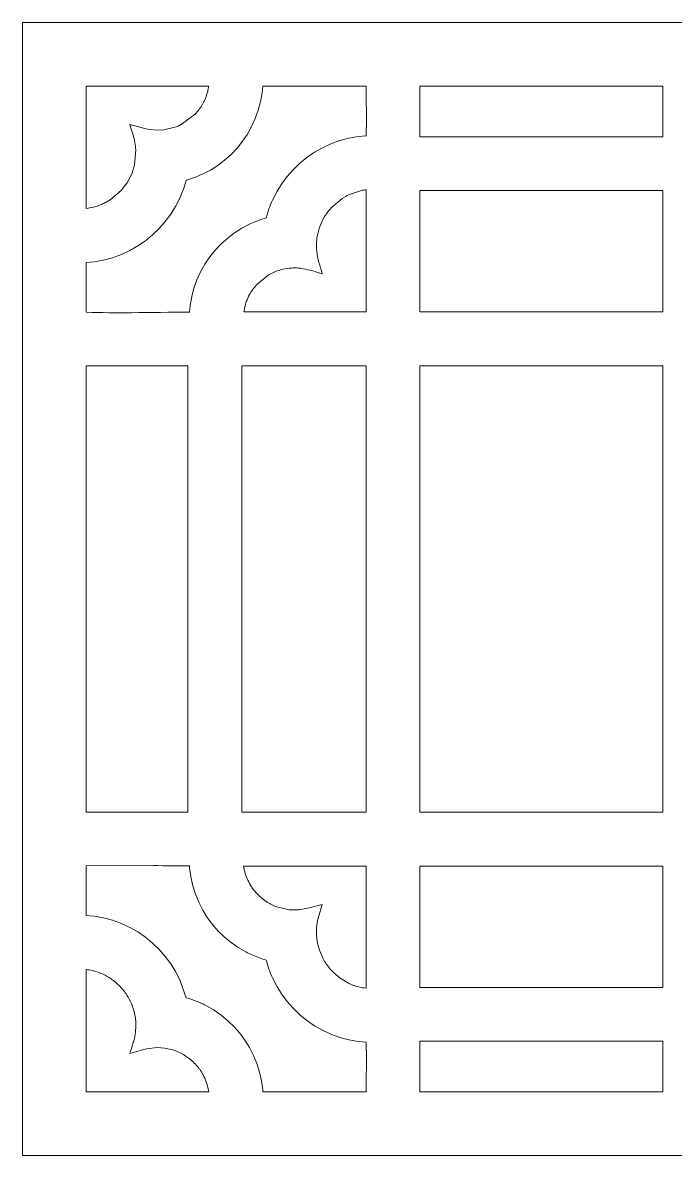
# Model space of a CAD drawing. Header units: centimetres. Extents: x 1.9 to 27.5, y 3.5 to 9.5.
# Drawn here: x 15.52 to 18.97, y 3.51 to 9.5 of the extents above; entities that cross this region are included whole.
import ezdxf

# ---------------------------------------------------------------- set-up
doc = ezdxf.new("R2010")
doc.units = ezdxf.units.CM
doc.header["$MEASUREMENT"] = 0
doc.layers.add('layer 1', color=7, linetype='Continuous')

msp = doc.modelspace()

# ---------------------------------------------------------------- linework, layer by layer
at = {"layer": 'layer 1', "color": 250, "lineweight": 9}
for points, knots in [([(27.5, 9.5), (27.5, 9.5), (27.5, 3.5124), (27.5, 3.5124), (27.5, 3.5124), (27.5, 3.5124), (15.51855, 3.5124), (15.51855, 3.5124), (15.51855, 3.5124), (15.51855, 3.5124), (15.51855, 9.5), (15.51855, 9.5), (15.51855, 9.5), (15.51855, 9.5), (27.5, 9.5), (27.5, 9.5)], [0, 0, 0, 0, 0.2, 0.2, 0.2, 0.2, 0.4, 0.4, 0.4, 0.4, 0.6, 0.6, 0.6, 0.6, 1, 1, 1, 1]), ([(16.5018, 9.16376), (16.5018, 9.16376), (15.85473, 9.16376), (15.85473, 9.16376), (15.85473, 9.16376), (15.85473, 9.16376), (15.85473, 8.51764), (15.85473, 8.51764)], [0, 0, 0, 0, 0.3333333, 0.3333333, 0.3333333, 0.3333333, 1, 1, 1, 1]), ([(16.45113, 9.04133), (16.45395, 9.04528), (16.45675, 9.04927), (16.45946, 9.05338), (16.45946, 9.05338), (16.46911, 9.06839), (16.47744, 9.08426), (16.48439, 9.10069), (16.48439, 9.10069), (16.48928, 9.11249), (16.49333, 9.12445), (16.49639, 9.13684), (16.49639, 9.13684), (16.49853, 9.14575), (16.50041, 9.15467), (16.5018, 9.16376)], [0, 0, 0, 0, 0.2, 0.2, 0.2, 0.2, 0.4, 0.4, 0.4, 0.4, 0.6, 0.6, 0.6, 0.6, 1, 1, 1, 1]), ([(16.83885, 8.56189), (16.83885, 8.56189), (16.86108, 8.60557), (16.86108, 8.60557), (16.86108, 8.60557), (16.86108, 8.60557), (16.88674, 8.64708), (16.88674, 8.64708), (16.88674, 8.64708), (16.88674, 8.64708), (16.91573, 8.6862), (16.91573, 8.6862), (16.91573, 8.6862), (16.91573, 8.6862), (16.94781, 8.72272), (16.94781, 8.72272), (16.94781, 8.72272), (16.94781, 8.72272), (16.98277, 8.75649), (16.98277, 8.75649), (16.98277, 8.75649), (16.98277, 8.75649), (17.02041, 8.78727), (17.02041, 8.78727), (17.02041, 8.78727), (17.02041, 8.78727), (17.06057, 8.81488), (17.06057, 8.81488), (17.06057, 8.81488), (17.06057, 8.81488), (17.10305, 8.83915), (17.10305, 8.83915), (17.10305, 8.83915), (17.10305, 8.83915), (17.14765, 8.85984), (17.14765, 8.85984), (17.14765, 8.85984), (17.14765, 8.85984), (17.19428, 8.87679), (17.19428, 8.87679), (17.19428, 8.87679), (17.19428, 8.87679), (17.24252, 8.88981), (17.24252, 8.88981), (17.24252, 8.88981), (17.24252, 8.88981), (17.29228, 8.89869), (17.29228, 8.89869), (17.29228, 8.89869), (17.29228, 8.89869), (17.33323, 8.90234), (17.33323, 8.90234), (17.33323, 8.90234), (17.33323, 8.90234), (17.33323, 8.94433), (17.33323, 8.94433), (17.33323, 8.94433), (17.33323, 8.94433), (17.33515, 8.94496), (17.33515, 8.94496), (17.33515, 8.94496), (17.33515, 8.94496), (17.33349, 9.16376), (17.33349, 9.16376), (17.33349, 9.16376), (17.33349, 9.16376), (16.78756, 9.16376), (16.78756, 9.16376), (16.78756, 9.16376), (16.78756, 9.16376), (16.78446, 9.12953), (16.78446, 9.12953), (16.78446, 9.12953), (16.78446, 9.12953), (16.77612, 9.08259), (16.77612, 9.08259), (16.77612, 9.08259), (16.77612, 9.08259), (16.76403, 9.03704), (16.76403, 9.03704), (16.76403, 9.03704), (16.76403, 9.03704), (16.74809, 8.99311), (16.74809, 8.99311), (16.74809, 8.99311), (16.74809, 8.99311), (16.72875, 8.95097), (16.72875, 8.95097), (16.72875, 8.95097), (16.72875, 8.95097), (16.7061, 8.91079), (16.7061, 8.91079), (16.7061, 8.91079), (16.7061, 8.91079), (16.68035, 8.87276), (16.68035, 8.87276), (16.68035, 8.87276), (16.68035, 8.87276), (16.65157, 8.83708), (16.65157, 8.83708), (16.65157, 8.83708), (16.65157, 8.83708), (16.62006, 8.80386), (16.62006, 8.80386), (16.62006, 8.80386), (16.62006, 8.80386), (16.58592, 8.77329), (16.58592, 8.77329), (16.58592, 8.77329), (16.58592, 8.77329), (16.54938, 8.74559), (16.54938, 8.74559), (16.54938, 8.74559), (16.54938, 8.74559), (16.51053, 8.72091), (16.51053, 8.72091), (16.51053, 8.72091), (16.51053, 8.72091), (16.46977, 8.69946), (16.46977, 8.69946)], [0, 0, 0, 0, 0.0322581, 0.0322581, 0.0322581, 0.0322581, 0.0645161, 0.0645161, 0.0645161, 0.0645161, 0.0967742, 0.0967742, 0.0967742, 0.0967742, 0.1290323, 0.1290323, 0.1290323, 0.1290323, 0.1612903, 0.1612903, 0.1612903, 0.1612903, 0.1935484, 0.1935484, 0.1935484, 0.1935484, 0.2258065, 0.2258065, 0.2258065, 0.2258065, 0.2580645, 0.2580645, 0.2580645, 0.2580645, 0.2903226, 0.2903226, 0.2903226, 0.2903226, 0.3225806, 0.3225806, 0.3225806, 0.3225806, 0.3548387, 0.3548387, 0.3548387, 0.3548387, 0.3870968, 0.3870968, 0.3870968, 0.3870968, 0.4193548, 0.4193548, 0.4193548, 0.4193548, 0.4516129, 0.4516129, 0.4516129, 0.4516129, 0.483871, 0.483871, 0.483871, 0.483871, 0.516129, 0.516129, 0.516129, 0.516129, 0.5483871, 0.5483871, 0.5483871, 0.5483871, 0.5806452, 0.5806452, 0.5806452, 0.5806452, 0.6129032, 0.6129032, 0.6129032, 0.6129032, 0.6451613, 0.6451613, 0.6451613, 0.6451613, 0.6774194, 0.6774194, 0.6774194, 0.6774194, 0.7096774, 0.7096774, 0.7096774, 0.7096774, 0.7419355, 0.7419355, 0.7419355, 0.7419355, 0.7741935, 0.7741935, 0.7741935, 0.7741935, 0.8064516, 0.8064516, 0.8064516, 0.8064516, 0.8387097, 0.8387097, 0.8387097, 0.8387097, 0.8709677, 0.8709677, 0.8709677, 0.8709677, 0.9032258, 0.9032258, 0.9032258, 0.9032258, 0.9354839, 0.9354839, 0.9354839, 0.9354839, 1, 1, 1, 1]), ([(18.90143, 8.89681), (18.90143, 8.89681), (18.90143, 9.16376), (18.90143, 9.16376), (18.90143, 9.16376), (18.90143, 9.16376), (17.61759, 9.16376), (17.61759, 9.16376), (17.61759, 9.16376), (17.61759, 9.16376), (17.61759, 8.89681), (17.61759, 8.89681), (17.61759, 8.89681), (17.61759, 8.89681), (18.90143, 8.89681), (18.90143, 8.89681)], [0, 0, 0, 0, 0.2, 0.2, 0.2, 0.2, 0.4, 0.4, 0.4, 0.4, 0.6, 0.6, 0.6, 0.6, 1, 1, 1, 1]), ([(16.35063, 8.95799), (16.35063, 8.95799), (16.42951, 9.01607), (16.42951, 9.01607), (16.42951, 9.01607), (16.42951, 9.01607), (16.45113, 9.04133), (16.45113, 9.04133)], [0, 0, 0, 0, 0.3333333, 0.3333333, 0.3333333, 0.3333333, 1, 1, 1, 1]), ([(16.11495, 8.84446), (16.11495, 8.84446), (16.10761, 8.88766), (16.10761, 8.88766), (16.10761, 8.88766), (16.10761, 8.88766), (16.08535, 8.96107), (16.08535, 8.96107), (16.08535, 8.96107), (16.08535, 8.96107), (16.15694, 8.9414), (16.15694, 8.9414), (16.15694, 8.9414), (16.15694, 8.9414), (16.18636, 8.93494), (16.18636, 8.93494), (16.18636, 8.93494), (16.18636, 8.93494), (16.23089, 8.93083), (16.23089, 8.93083), (16.23089, 8.93083), (16.23089, 8.93083), (16.26415, 8.93267), (16.26415, 8.93267), (16.26415, 8.93267), (16.26415, 8.93267), (16.32958, 8.94887), (16.32958, 8.94887)], [0, 0, 0, 0, 0.125, 0.125, 0.125, 0.125, 0.25, 0.25, 0.25, 0.25, 0.375, 0.375, 0.375, 0.375, 0.5, 0.5, 0.5, 0.5, 0.625, 0.625, 0.625, 0.625, 0.75, 0.75, 0.75, 0.75, 1, 1, 1, 1]), ([(15.96016, 8.55141), (15.96016, 8.55141), (15.98132, 8.56407), (15.98132, 8.56407), (15.98132, 8.56407), (15.98132, 8.56407), (16.03841, 8.6127), (16.03841, 8.6127), (16.03841, 8.6127), (16.03841, 8.6127), (16.07382, 8.65943), (16.07382, 8.65943), (16.07382, 8.65943), (16.07382, 8.65943), (16.09679, 8.70623), (16.09679, 8.70623), (16.09679, 8.70623), (16.09679, 8.70623), (16.10927, 8.74767), (16.10927, 8.74767), (16.10927, 8.74767), (16.10927, 8.74767), (16.11634, 8.82787), (16.11634, 8.82787)], [0, 0, 0, 0, 0.1428571, 0.1428571, 0.1428571, 0.1428571, 0.2857143, 0.2857143, 0.2857143, 0.2857143, 0.4285714, 0.4285714, 0.4285714, 0.4285714, 0.5714286, 0.5714286, 0.5714286, 0.5714286, 0.7142857, 0.7142857, 0.7142857, 0.7142857, 1, 1, 1, 1]), ([(16.46977, 8.69946), (16.44143, 8.6868), (16.41266, 8.67502), (16.38268, 8.66687), (16.38268, 8.66687), (16.3745, 8.63439), (16.36238, 8.60312), (16.34915, 8.57238)], [0, 0, 0, 0, 0.3333333, 0.3333333, 0.3333333, 0.3333333, 1, 1, 1, 1]), ([(16.34915, 8.57238), (16.34915, 8.57238), (16.32689, 8.52873), (16.32689, 8.52873), (16.32689, 8.52873), (16.32689, 8.52873), (16.30125, 8.48719), (16.30125, 8.48719), (16.30125, 8.48719), (16.30125, 8.48719), (16.27232, 8.44807), (16.27232, 8.44807), (16.27232, 8.44807), (16.27232, 8.44807), (16.24023, 8.41154), (16.24023, 8.41154), (16.24023, 8.41154), (16.24023, 8.41154), (16.20527, 8.37779), (16.20527, 8.37779), (16.20527, 8.37779), (16.20527, 8.37779), (16.1676, 8.34702), (16.1676, 8.34702), (16.1676, 8.34702), (16.1676, 8.34702), (16.12743, 8.31939), (16.12743, 8.31939), (16.12743, 8.31939), (16.12743, 8.31939), (16.08495, 8.29513), (16.08495, 8.29513), (16.08495, 8.29513), (16.08495, 8.29513), (16.04034, 8.27442), (16.04034, 8.27442), (16.04034, 8.27442), (16.04034, 8.27442), (15.99376, 8.25746), (15.99376, 8.25746), (15.99376, 8.25746), (15.99376, 8.25746), (15.94548, 8.24445), (15.94548, 8.24445), (15.94548, 8.24445), (15.94548, 8.24445), (15.89572, 8.23559), (15.89572, 8.23559), (15.89572, 8.23559), (15.89572, 8.23559), (15.85473, 8.23195), (15.85473, 8.23195), (15.85473, 8.23195), (15.85473, 8.23195), (15.85473, 7.96914), (15.85473, 7.96914)], [0, 0, 0, 0, 0.0666667, 0.0666667, 0.0666667, 0.0666667, 0.1333333, 0.1333333, 0.1333333, 0.1333333, 0.2, 0.2, 0.2, 0.2, 0.2666667, 0.2666667, 0.2666667, 0.2666667, 0.3333333, 0.3333333, 0.3333333, 0.3333333, 0.4, 0.4, 0.4, 0.4, 0.4666667, 0.4666667, 0.4666667, 0.4666667, 0.5333333, 0.5333333, 0.5333333, 0.5333333, 0.6, 0.6, 0.6, 0.6, 0.6666667, 0.6666667, 0.6666667, 0.6666667, 0.7333333, 0.7333333, 0.7333333, 0.7333333, 0.8, 0.8, 0.8, 0.8, 0.8666667, 0.8666667, 0.8666667, 0.8666667, 1, 1, 1, 1]), ([(16.69549, 8.01202), (16.69549, 8.01202), (16.68706, 7.97051), (16.68706, 7.97051), (16.68706, 7.97051), (16.68706, 7.97051), (17.33323, 7.97051), (17.33323, 7.97051), (17.33323, 7.97051), (17.33323, 7.97051), (17.33323, 8.61663), (17.33323, 8.61663)], [0, 0, 0, 0, 0.25, 0.25, 0.25, 0.25, 0.5, 0.5, 0.5, 0.5, 1, 1, 1, 1]), ([(17.22588, 8.58177), (17.22588, 8.58177), (17.20667, 8.57023), (17.20667, 8.57023), (17.20667, 8.57023), (17.20667, 8.57023), (17.14849, 8.52041), (17.14849, 8.52041)], [0, 0, 0, 0, 0.3333333, 0.3333333, 0.3333333, 0.3333333, 1, 1, 1, 1]), ([(18.90143, 7.97051), (18.90143, 7.97051), (18.90143, 8.61241), (18.90143, 8.61241), (18.90143, 8.61241), (18.90143, 8.61241), (17.61759, 8.61241), (17.61759, 8.61241), (17.61759, 8.61241), (17.61759, 8.61241), (17.61759, 7.97051), (17.61759, 7.97051), (17.61759, 7.97051), (17.61759, 7.97051), (18.90143, 7.97051), (18.90143, 7.97051)], [0, 0, 0, 0, 0.2, 0.2, 0.2, 0.2, 0.4, 0.4, 0.4, 0.4, 0.6, 0.6, 0.6, 0.6, 1, 1, 1, 1]), ([(15.85473, 8.51764), (15.86796, 8.5193), (15.88087, 8.52159), (15.89371, 8.52482), (15.89371, 8.52482), (15.90947, 8.52893), (15.9247, 8.53423), (15.9395, 8.54093), (15.9395, 8.54093), (15.94653, 8.54419), (15.95339, 8.54772), (15.96016, 8.55141)], [0, 0, 0, 0, 0.25, 0.25, 0.25, 0.25, 0.5, 0.5, 0.5, 0.5, 1, 1, 1, 1]), ([(16.71824, 8.43483), (16.74653, 8.44747), (16.77538, 8.45931), (16.80533, 8.4674), (16.80533, 8.4674), (16.81349, 8.4999), (16.82568, 8.53115), (16.83885, 8.56189)], [0, 0, 0, 0, 0.3333333, 0.3333333, 0.3333333, 0.3333333, 1, 1, 1, 1]), ([(17.13547, 8.50479), (17.12792, 8.49514), (17.12081, 8.48519), (17.11414, 8.4749), (17.11414, 8.4749), (17.10523, 8.45925), (17.09671, 8.44335), (17.0906, 8.42638), (17.0906, 8.42638), (17.08379, 8.40731), (17.07855, 8.38786), (17.07475, 8.36797), (17.07475, 8.36797), (17.07432, 8.3656), (17.07406, 8.36318), (17.0738, 8.36077), (17.0738, 8.36077), (17.07236, 8.34748), (17.0714, 8.33421), (17.071, 8.32087), (17.071, 8.32087), (17.07161, 8.30125), (17.07363, 8.28184), (17.07711, 8.26256), (17.07711, 8.26256), (17.07811, 8.25718), (17.07916, 8.25186), (17.08039, 8.24655), (17.08039, 8.24655), (17.0858, 8.22779), (17.09155, 8.20915), (17.09714, 8.19046)], [0, 0, 0, 0, 0.1111111, 0.1111111, 0.1111111, 0.1111111, 0.2222222, 0.2222222, 0.2222222, 0.2222222, 0.3333333, 0.3333333, 0.3333333, 0.3333333, 0.4444444, 0.4444444, 0.4444444, 0.4444444, 0.5555556, 0.5555556, 0.5555556, 0.5555556, 0.6666667, 0.6666667, 0.6666667, 0.6666667, 0.7777778, 0.7777778, 0.7777778, 0.7777778, 1, 1, 1, 1]), ([(16.53642, 8.29721), (16.53642, 8.29721), (16.56798, 8.33044), (16.56798, 8.33044), (16.56798, 8.33044), (16.56798, 8.33044), (16.60208, 8.36097), (16.60208, 8.36097), (16.60208, 8.36097), (16.60208, 8.36097), (16.63861, 8.38868), (16.63861, 8.38868), (16.63861, 8.38868), (16.63861, 8.38868), (16.67746, 8.41337), (16.67746, 8.41337), (16.67746, 8.41337), (16.67746, 8.41337), (16.71824, 8.43483), (16.71824, 8.43483)], [0, 0, 0, 0, 0.1666667, 0.1666667, 0.1666667, 0.1666667, 0.3333333, 0.3333333, 0.3333333, 0.3333333, 0.5, 0.5, 0.5, 0.5, 0.6666667, 0.6666667, 0.6666667, 0.6666667, 1, 1, 1, 1]), ([(16.40044, 7.9704), (16.40044, 7.9704), (16.40358, 8.00473), (16.40358, 8.00473), (16.40358, 8.00473), (16.40358, 8.00473), (16.41192, 8.05171), (16.41192, 8.05171), (16.41192, 8.05171), (16.41192, 8.05171), (16.42406, 8.09723), (16.42406, 8.09723), (16.42406, 8.09723), (16.42406, 8.09723), (16.43995, 8.14118), (16.43995, 8.14118), (16.43995, 8.14118), (16.43995, 8.14118), (16.45924, 8.18332), (16.45924, 8.18332), (16.45924, 8.18332), (16.45924, 8.18332), (16.48189, 8.22348), (16.48189, 8.22348), (16.48189, 8.22348), (16.48189, 8.22348), (16.50769, 8.2615), (16.50769, 8.2615), (16.50769, 8.2615), (16.50769, 8.2615), (16.53642, 8.29721), (16.53642, 8.29721)], [0, 0, 0, 0, 0.1111111, 0.1111111, 0.1111111, 0.1111111, 0.2222222, 0.2222222, 0.2222222, 0.2222222, 0.3333333, 0.3333333, 0.3333333, 0.3333333, 0.4444444, 0.4444444, 0.4444444, 0.4444444, 0.5555556, 0.5555556, 0.5555556, 0.5555556, 0.6666667, 0.6666667, 0.6666667, 0.6666667, 0.7777778, 0.7777778, 0.7777778, 0.7777778, 1, 1, 1, 1]), ([(17.10234, 8.17306), (17.09392, 8.17542), (17.08554, 8.17775), (17.07711, 8.18013), (17.07711, 8.18013), (17.04328, 8.18973), (17.00932, 8.20018), (16.97404, 8.20279), (16.97404, 8.20279), (16.96235, 8.20357), (16.95065, 8.20348), (16.93896, 8.20299), (16.93896, 8.20299), (16.92362, 8.20227), (16.90848, 8.19945), (16.89354, 8.19604), (16.89354, 8.19604), (16.88006, 8.19285), (16.8671, 8.1888), (16.85421, 8.18372), (16.85421, 8.18372), (16.84082, 8.1783), (16.82802, 8.17193), (16.81575, 8.16435)], [0, 0, 0, 0, 0.1428571, 0.1428571, 0.1428571, 0.1428571, 0.2857143, 0.2857143, 0.2857143, 0.2857143, 0.4285714, 0.4285714, 0.4285714, 0.4285714, 0.5714286, 0.5714286, 0.5714286, 0.5714286, 0.7142857, 0.7142857, 0.7142857, 0.7142857, 1, 1, 1, 1]), ([(16.75394, 8.11334), (16.74653, 8.10518), (16.73976, 8.09671), (16.73334, 8.08772), (16.73334, 8.08772), (16.72766, 8.0796), (16.72252, 8.07131), (16.71772, 8.06268), (16.71772, 8.06268), (16.7112, 8.05063), (16.70558, 8.03836), (16.70051, 8.02564), (16.70051, 8.02564), (16.69881, 8.02112), (16.69711, 8.01658), (16.69549, 8.01202)], [0, 0, 0, 0, 0.2, 0.2, 0.2, 0.2, 0.4, 0.4, 0.4, 0.4, 0.6, 0.6, 0.6, 0.6, 1, 1, 1, 1]), ([(15.85473, 7.96914), (15.93466, 7.96658), (16.01454, 7.96605), (16.09438, 7.96671), (16.09438, 7.96671), (16.1964, 7.96763), (16.29843, 7.96985), (16.40044, 7.9704)], [0, 0, 0, 0, 0.3333333, 0.3333333, 0.3333333, 0.3333333, 1, 1, 1, 1]), ([(16.39193, 5.32631), (16.39193, 5.32631), (16.39193, 7.6861), (16.39193, 7.6861), (16.39193, 7.6861), (16.39193, 7.6861), (15.85473, 7.6861), (15.85473, 7.6861), (15.85473, 7.6861), (15.85473, 7.6861), (15.85473, 5.32631), (15.85473, 5.32631), (15.85473, 5.32631), (15.85473, 5.32631), (16.39193, 5.32631), (16.39193, 5.32631)], [0, 0, 0, 0, 0.2, 0.2, 0.2, 0.2, 0.4, 0.4, 0.4, 0.4, 0.6, 0.6, 0.6, 0.6, 1, 1, 1, 1]), ([(16.67633, 7.6861), (16.67633, 7.6861), (16.67633, 5.32631), (16.67633, 5.32631), (16.67633, 5.32631), (16.67633, 5.32631), (17.33323, 5.32631), (17.33323, 5.32631), (17.33323, 5.32631), (17.33323, 5.32631), (17.33323, 7.6861), (17.33323, 7.6861), (17.33323, 7.6861), (17.33323, 7.6861), (16.67633, 7.6861), (16.67633, 7.6861)], [0, 0, 0, 0, 0.2, 0.2, 0.2, 0.2, 0.4, 0.4, 0.4, 0.4, 0.6, 0.6, 0.6, 0.6, 1, 1, 1, 1]), ([(18.90143, 5.32631), (18.90143, 5.32631), (18.90143, 7.6861), (18.90143, 7.6861), (18.90143, 7.6861), (18.90143, 7.6861), (17.61759, 7.6861), (17.61759, 7.6861), (17.61759, 7.6861), (17.61759, 7.6861), (17.61759, 5.32631), (17.61759, 5.32631), (17.61759, 5.32631), (17.61759, 5.32631), (18.90143, 5.32631), (18.90143, 5.32631)], [0, 0, 0, 0, 0.2, 0.2, 0.2, 0.2, 0.4, 0.4, 0.4, 0.4, 0.6, 0.6, 0.6, 0.6, 1, 1, 1, 1]), ([(16.20902, 5.04432), (16.20902, 5.04432), (15.85473, 5.04304), (15.85473, 5.04304), (15.85473, 5.04304), (15.85473, 5.04304), (15.85473, 4.78048), (15.85473, 4.78048), (15.85473, 4.78048), (15.85473, 4.78048), (15.89572, 4.77683), (15.89572, 4.77683), (15.89572, 4.77683), (15.89572, 4.77683), (15.94548, 4.76795), (15.94548, 4.76795), (15.94548, 4.76795), (15.94548, 4.76795), (15.99376, 4.75495), (15.99376, 4.75495), (15.99376, 4.75495), (15.99376, 4.75495), (16.04034, 4.73798), (16.04034, 4.73798), (16.04034, 4.73798), (16.04034, 4.73798), (16.08495, 4.71729), (16.08495, 4.71729), (16.08495, 4.71729), (16.08495, 4.71729), (16.12743, 4.69305), (16.12743, 4.69305), (16.12743, 4.69305), (16.12743, 4.69305), (16.1676, 4.66542), (16.1676, 4.66542), (16.1676, 4.66542), (16.1676, 4.66542), (16.20527, 4.63464), (16.20527, 4.63464), (16.20527, 4.63464), (16.20527, 4.63464), (16.24023, 4.60089), (16.24023, 4.60089), (16.24023, 4.60089), (16.24023, 4.60089), (16.27232, 4.56436), (16.27232, 4.56436), (16.27232, 4.56436), (16.27232, 4.56436), (16.30125, 4.52525), (16.30125, 4.52525), (16.30125, 4.52525), (16.30125, 4.52525), (16.32689, 4.48369), (16.32689, 4.48369), (16.32689, 4.48369), (16.32689, 4.48369), (16.34924, 4.43977), (16.34924, 4.43977), (16.34924, 4.43977), (16.34924, 4.43977), (16.38214, 4.3457), (16.38214, 4.3457)], [0, 0, 0, 0, 0.0588235, 0.0588235, 0.0588235, 0.0588235, 0.1176471, 0.1176471, 0.1176471, 0.1176471, 0.1764706, 0.1764706, 0.1764706, 0.1764706, 0.2352941, 0.2352941, 0.2352941, 0.2352941, 0.2941176, 0.2941176, 0.2941176, 0.2941176, 0.3529412, 0.3529412, 0.3529412, 0.3529412, 0.4117647, 0.4117647, 0.4117647, 0.4117647, 0.4705882, 0.4705882, 0.4705882, 0.4705882, 0.5294118, 0.5294118, 0.5294118, 0.5294118, 0.5882353, 0.5882353, 0.5882353, 0.5882353, 0.6470588, 0.6470588, 0.6470588, 0.6470588, 0.7058824, 0.7058824, 0.7058824, 0.7058824, 0.7647059, 0.7647059, 0.7647059, 0.7647059, 0.8235294, 0.8235294, 0.8235294, 0.8235294, 0.8823529, 0.8823529, 0.8823529, 0.8823529, 1, 1, 1, 1]), ([(16.69754, 4.58793), (16.69754, 4.58793), (16.65778, 4.61102), (16.65778, 4.61102), (16.65778, 4.61102), (16.65778, 4.61102), (16.62006, 4.63721), (16.62006, 4.63721), (16.62006, 4.63721), (16.62006, 4.63721), (16.58471, 4.66638), (16.58471, 4.66638), (16.58471, 4.66638), (16.58471, 4.66638), (16.55182, 4.69829), (16.55182, 4.69829), (16.55182, 4.69829), (16.55182, 4.69829), (16.52171, 4.73275), (16.52171, 4.73275), (16.52171, 4.73275), (16.52171, 4.73275), (16.49442, 4.76966), (16.49442, 4.76966), (16.49442, 4.76966), (16.49442, 4.76966), (16.4702, 4.80877), (16.4702, 4.80877), (16.4702, 4.80877), (16.4702, 4.80877), (16.4492, 4.84993), (16.4492, 4.84993), (16.4492, 4.84993), (16.4492, 4.84993), (16.43152, 4.89303), (16.43152, 4.89303), (16.43152, 4.89303), (16.43152, 4.89303), (16.41746, 4.93777), (16.41746, 4.93777), (16.41746, 4.93777), (16.41746, 4.93777), (16.40725, 4.98403), (16.40725, 4.98403), (16.40725, 4.98403), (16.40725, 4.98403), (16.40092, 5.03154), (16.40092, 5.03154), (16.40092, 5.03154), (16.40092, 5.03154), (16.40018, 5.04202), (16.40018, 5.04202)], [0, 0, 0, 0, 0.0714286, 0.0714286, 0.0714286, 0.0714286, 0.1428571, 0.1428571, 0.1428571, 0.1428571, 0.2142857, 0.2142857, 0.2142857, 0.2142857, 0.2857143, 0.2857143, 0.2857143, 0.2857143, 0.3571429, 0.3571429, 0.3571429, 0.3571429, 0.4285714, 0.4285714, 0.4285714, 0.4285714, 0.5, 0.5, 0.5, 0.5, 0.5714286, 0.5714286, 0.5714286, 0.5714286, 0.6428571, 0.6428571, 0.6428571, 0.6428571, 0.7142857, 0.7142857, 0.7142857, 0.7142857, 0.7857143, 0.7857143, 0.7857143, 0.7857143, 0.8571429, 0.8571429, 0.8571429, 0.8571429, 1, 1, 1, 1]), ([(16.6862, 5.0419), (16.68829, 5.02794), (16.69161, 5.01429), (16.69536, 5.0007), (16.69536, 5.0007), (16.69947, 4.98915), (16.70392, 4.9779), (16.70907, 4.9668), (16.70907, 4.9668), (16.7147, 4.95485), (16.72095, 4.94342), (16.72802, 4.93228), (16.72802, 4.93228), (16.7353, 4.92118), (16.74316, 4.91071), (16.75219, 4.90096), (16.75219, 4.90096), (16.76433, 4.88778), (16.77751, 4.87582), (16.79167, 4.86486)], [0, 0, 0, 0, 0.1666667, 0.1666667, 0.1666667, 0.1666667, 0.3333333, 0.3333333, 0.3333333, 0.3333333, 0.5, 0.5, 0.5, 0.5, 0.6666667, 0.6666667, 0.6666667, 0.6666667, 1, 1, 1, 1]), ([(17.33323, 4.39581), (17.33323, 4.39581), (17.33323, 5.0419), (17.33323, 5.0419), (17.33323, 5.0419), (17.33323, 5.0419), (16.6862, 5.0419), (16.6862, 5.0419)], [0, 0, 0, 0, 0.3333333, 0.3333333, 0.3333333, 0.3333333, 1, 1, 1, 1]), ([(18.90143, 4.40001), (18.90143, 4.40001), (18.90143, 5.0419), (18.90143, 5.0419), (18.90143, 5.0419), (18.90143, 5.0419), (17.61759, 5.0419), (17.61759, 5.0419), (17.61759, 5.0419), (17.61759, 5.0419), (17.61759, 4.40001), (17.61759, 4.40001), (17.61759, 4.40001), (17.61759, 4.40001), (18.90143, 4.40001), (18.90143, 4.40001)], [0, 0, 0, 0, 0.2, 0.2, 0.2, 0.2, 0.4, 0.4, 0.4, 0.4, 0.6, 0.6, 0.6, 0.6, 1, 1, 1, 1]), ([(16.79167, 4.86486), (16.801, 4.85775), (16.8107, 4.85101), (16.82082, 4.84498), (16.82082, 4.84498), (16.8341, 4.83733), (16.84793, 4.83114), (16.86212, 4.8254)], [0, 0, 0, 0, 0.3333333, 0.3333333, 0.3333333, 0.3333333, 1, 1, 1, 1]), ([(16.86212, 4.8254), (16.86212, 4.8254), (16.92791, 4.81024), (16.92791, 4.81024), (16.92791, 4.81024), (16.92791, 4.81024), (16.97972, 4.8101), (16.97972, 4.8101), (16.97972, 4.8101), (16.97972, 4.8101), (17.03333, 4.82018), (17.03333, 4.82018), (17.03333, 4.82018), (17.03333, 4.82018), (17.10239, 4.8392), (17.10239, 4.8392), (17.10239, 4.8392), (17.10239, 4.8392), (17.08025, 4.76529), (17.08025, 4.76529)], [0, 0, 0, 0, 0.1666667, 0.1666667, 0.1666667, 0.1666667, 0.3333333, 0.3333333, 0.3333333, 0.3333333, 0.5, 0.5, 0.5, 0.5, 0.6666667, 0.6666667, 0.6666667, 0.6666667, 1, 1, 1, 1]), ([(17.08025, 4.76529), (17.07663, 4.74898), (17.07401, 4.7326), (17.07245, 4.71595), (17.07245, 4.71595), (17.07161, 4.70536), (17.07127, 4.69484), (17.07136, 4.68418)], [0, 0, 0, 0, 0.3333333, 0.3333333, 0.3333333, 0.3333333, 1, 1, 1, 1]), ([(17.07702, 4.63316), (17.07702, 4.63316), (17.08677, 4.59722), (17.08677, 4.59722), (17.08677, 4.59722), (17.08677, 4.59722), (17.10693, 4.55039), (17.10693, 4.55039)], [0, 0, 0, 0, 0.3333333, 0.3333333, 0.3333333, 0.3333333, 1, 1, 1, 1]), ([(16.83885, 4.45055), (16.82568, 4.48128), (16.81349, 4.51254), (16.80533, 4.54501), (16.80533, 4.54501), (16.78136, 4.55157), (16.75814, 4.56026), (16.73535, 4.57017), (16.73535, 4.57017), (16.72261, 4.57575), (16.71008, 4.58172), (16.69754, 4.58793)], [0, 0, 0, 0, 0.25, 0.25, 0.25, 0.25, 0.5, 0.5, 0.5, 0.5, 1, 1, 1, 1]), ([(15.85473, 4.49477), (15.85473, 4.49477), (15.85473, 3.84866), (15.85473, 3.84866), (15.85473, 3.84866), (15.85473, 3.84866), (16.5018, 3.84866), (16.5018, 3.84866)], [0, 0, 0, 0, 0.3333333, 0.3333333, 0.3333333, 0.3333333, 1, 1, 1, 1]), ([(16.08535, 4.0512), (16.09063, 4.06854), (16.096, 4.08587), (16.10129, 4.10316), (16.10129, 4.10316), (16.10399, 4.1121), (16.10682, 4.12106), (16.10883, 4.13013), (16.10883, 4.13013), (16.11202, 4.14529), (16.11441, 4.16039), (16.11573, 4.1758), (16.11573, 4.1758), (16.1167, 4.18823), (16.11695, 4.2006), (16.11643, 4.21303), (16.11643, 4.21303), (16.11577, 4.2242), (16.11504, 4.23534), (16.1132, 4.24634), (16.1132, 4.24634), (16.10897, 4.26961), (16.10224, 4.29253), (16.09365, 4.31453), (16.09365, 4.31453), (16.08647, 4.33011), (16.07871, 4.3453), (16.06942, 4.35971), (16.06942, 4.35971), (16.05855, 4.37621), (16.04623, 4.39144), (16.03282, 4.40594), (16.03282, 4.40594), (16.02611, 4.41315), (16.01865, 4.41965), (16.01118, 4.42606), (16.01118, 4.42606), (16.00297, 4.43309), (15.99451, 4.43955), (15.98555, 4.44562), (15.98555, 4.44562), (15.97207, 4.45461), (15.9581, 4.46247), (15.94364, 4.46958), (15.94364, 4.46958), (15.94046, 4.47112), (15.93727, 4.4726), (15.93409, 4.47408), (15.93409, 4.47408), (15.91877, 4.48006), (15.90314, 4.48547), (15.88707, 4.48922), (15.88707, 4.48922), (15.87642, 4.49167), (15.86568, 4.49346), (15.85473, 4.49477)], [0, 0, 0, 0, 0.0666667, 0.0666667, 0.0666667, 0.0666667, 0.1333333, 0.1333333, 0.1333333, 0.1333333, 0.2, 0.2, 0.2, 0.2, 0.2666667, 0.2666667, 0.2666667, 0.2666667, 0.3333333, 0.3333333, 0.3333333, 0.3333333, 0.4, 0.4, 0.4, 0.4, 0.4666667, 0.4666667, 0.4666667, 0.4666667, 0.5333333, 0.5333333, 0.5333333, 0.5333333, 0.6, 0.6, 0.6, 0.6, 0.6666667, 0.6666667, 0.6666667, 0.6666667, 0.7333333, 0.7333333, 0.7333333, 0.7333333, 0.8, 0.8, 0.8, 0.8, 0.8666667, 0.8666667, 0.8666667, 0.8666667, 1, 1, 1, 1]), ([(17.10693, 4.55039), (17.10937, 4.54589), (17.1119, 4.54153), (17.11457, 4.53716), (17.11457, 4.53716), (17.12465, 4.52096), (17.13635, 4.50599), (17.14888, 4.49163)], [0, 0, 0, 0, 0.3333333, 0.3333333, 0.3333333, 0.3333333, 1, 1, 1, 1]), ([(17.14888, 4.49163), (17.14888, 4.49163), (17.16132, 4.4784), (17.16132, 4.4784), (17.16132, 4.4784), (17.16132, 4.4784), (17.19589, 4.4495), (17.19589, 4.4495), (17.19589, 4.4495), (17.19589, 4.4495), (17.24679, 4.41982), (17.24679, 4.41982), (17.24679, 4.41982), (17.24679, 4.41982), (17.25391, 4.4165), (17.25391, 4.4165)], [0, 0, 0, 0, 0.2, 0.2, 0.2, 0.2, 0.4, 0.4, 0.4, 0.4, 0.6, 0.6, 0.6, 0.6, 1, 1, 1, 1]), ([(16.78079, 3.90654), (16.78079, 3.90654), (16.78713, 3.85901), (16.78713, 3.85901), (16.78713, 3.85901), (16.78713, 3.85901), (16.78783, 3.84866), (16.78783, 3.84866), (16.78783, 3.84866), (16.78783, 3.84866), (17.33349, 3.84866), (17.33349, 3.84866), (17.33349, 3.84866), (17.33349, 3.84866), (17.33515, 4.06749), (17.33515, 4.06749), (17.33515, 4.06749), (17.33515, 4.06749), (17.33323, 4.06811), (17.33323, 4.06811), (17.33323, 4.06811), (17.33323, 4.06811), (17.33323, 4.1101), (17.33323, 4.1101), (17.33323, 4.1101), (17.33323, 4.1101), (17.29228, 4.11372), (17.29228, 4.11372), (17.29228, 4.11372), (17.29228, 4.11372), (17.24252, 4.12258), (17.24252, 4.12258), (17.24252, 4.12258), (17.24252, 4.12258), (17.19428, 4.1356), (17.19428, 4.1356), (17.19428, 4.1356), (17.19428, 4.1356), (17.14765, 4.15257), (17.14765, 4.15257), (17.14765, 4.15257), (17.14765, 4.15257), (17.10305, 4.17327), (17.10305, 4.17327), (17.10305, 4.17327), (17.10305, 4.17327), (17.06057, 4.19753), (17.06057, 4.19753), (17.06057, 4.19753), (17.06057, 4.19753), (17.02041, 4.22517), (17.02041, 4.22517), (17.02041, 4.22517), (17.02041, 4.22517), (16.98277, 4.25595), (16.98277, 4.25595), (16.98277, 4.25595), (16.98277, 4.25595), (16.94781, 4.28969), (16.94781, 4.28969), (16.94781, 4.28969), (16.94781, 4.28969), (16.91573, 4.32622), (16.91573, 4.32622), (16.91573, 4.32622), (16.91573, 4.32622), (16.88674, 4.36534), (16.88674, 4.36534), (16.88674, 4.36534), (16.88674, 4.36534), (16.86108, 4.40685), (16.86108, 4.40685), (16.86108, 4.40685), (16.86108, 4.40685), (16.83885, 4.45055), (16.83885, 4.45055)], [0, 0, 0, 0, 0.05, 0.05, 0.05, 0.05, 0.1, 0.1, 0.1, 0.1, 0.15, 0.15, 0.15, 0.15, 0.2, 0.2, 0.2, 0.2, 0.25, 0.25, 0.25, 0.25, 0.3, 0.3, 0.3, 0.3, 0.35, 0.35, 0.35, 0.35, 0.4, 0.4, 0.4, 0.4, 0.45, 0.45, 0.45, 0.45, 0.5, 0.5, 0.5, 0.5, 0.55, 0.55, 0.55, 0.55, 0.6, 0.6, 0.6, 0.6, 0.65, 0.65, 0.65, 0.65, 0.7, 0.7, 0.7, 0.7, 0.75, 0.75, 0.75, 0.75, 0.8, 0.8, 0.8, 0.8, 0.85, 0.85, 0.85, 0.85, 0.9, 0.9, 0.9, 0.9, 1, 1, 1, 1]), ([(17.25391, 4.4165), (17.26748, 4.41127), (17.28119, 4.40659), (17.29516, 4.40254), (17.29516, 4.40254), (17.30774, 4.3997), (17.3204, 4.39738), (17.33323, 4.39581)], [0, 0, 0, 0, 0.3333333, 0.3333333, 0.3333333, 0.3333333, 1, 1, 1, 1]), ([(16.38214, 4.3457), (16.40023, 4.34077), (16.41781, 4.3347), (16.43519, 4.32775), (16.43519, 4.32775), (16.454, 4.32016), (16.47229, 4.31165), (16.49046, 4.30261)], [0, 0, 0, 0, 0.3333333, 0.3333333, 0.3333333, 0.3333333, 1, 1, 1, 1]), ([(16.49046, 4.30261), (16.49046, 4.30261), (16.53027, 4.27957), (16.53027, 4.27957), (16.53027, 4.27957), (16.53027, 4.27957), (16.56794, 4.25332), (16.56794, 4.25332), (16.56794, 4.25332), (16.56794, 4.25332), (16.6033, 4.2242), (16.6033, 4.2242), (16.6033, 4.2242), (16.6033, 4.2242), (16.63616, 4.1923), (16.63616, 4.1923), (16.63616, 4.1923), (16.63616, 4.1923), (16.66628, 4.15781), (16.66628, 4.15781), (16.66628, 4.15781), (16.66628, 4.15781), (16.69362, 4.12092), (16.69362, 4.12092), (16.69362, 4.12092), (16.69362, 4.12092), (16.71781, 4.08182), (16.71781, 4.08182), (16.71781, 4.08182), (16.71781, 4.08182), (16.73884, 4.0406), (16.73884, 4.0406), (16.73884, 4.0406), (16.73884, 4.0406), (16.75652, 3.99756), (16.75652, 3.99756), (16.75652, 3.99756), (16.75652, 3.99756), (16.77053, 3.95281), (16.77053, 3.95281), (16.77053, 3.95281), (16.77053, 3.95281), (16.78079, 3.90654), (16.78079, 3.90654)], [0, 0, 0, 0, 0.0833333, 0.0833333, 0.0833333, 0.0833333, 0.1666667, 0.1666667, 0.1666667, 0.1666667, 0.25, 0.25, 0.25, 0.25, 0.3333333, 0.3333333, 0.3333333, 0.3333333, 0.4166667, 0.4166667, 0.4166667, 0.4166667, 0.5, 0.5, 0.5, 0.5, 0.5833333, 0.5833333, 0.5833333, 0.5833333, 0.6666667, 0.6666667, 0.6666667, 0.6666667, 0.75, 0.75, 0.75, 0.75, 0.8333333, 0.8333333, 0.8333333, 0.8333333, 1, 1, 1, 1]), ([(16.37818, 4.03864), (16.37272, 4.04222), (16.36722, 4.04571), (16.3615, 4.04903), (16.3615, 4.04903), (16.34819, 4.05579), (16.33483, 4.06204), (16.32069, 4.06688), (16.32069, 4.06688), (16.30912, 4.07059), (16.29741, 4.07365), (16.28554, 4.07613), (16.28554, 4.07613), (16.26245, 4.08086), (16.23905, 4.08264), (16.21552, 4.08111), (16.21552, 4.08111), (16.19632, 4.07972), (16.17724, 4.07623), (16.15864, 4.07147)], [0, 0, 0, 0, 0.1666667, 0.1666667, 0.1666667, 0.1666667, 0.3333333, 0.3333333, 0.3333333, 0.3333333, 0.5, 0.5, 0.5, 0.5, 0.6666667, 0.6666667, 0.6666667, 0.6666667, 1, 1, 1, 1]), ([(18.90143, 3.84866), (18.90143, 3.84866), (18.90143, 4.1156), (18.90143, 4.1156), (18.90143, 4.1156), (18.90143, 4.1156), (17.61759, 4.1156), (17.61759, 4.1156), (17.61759, 4.1156), (17.61759, 4.1156), (17.61759, 3.84866), (17.61759, 3.84866), (17.61759, 3.84866), (17.61759, 3.84866), (18.90143, 3.84866), (18.90143, 3.84866)], [0, 0, 0, 0, 0.2, 0.2, 0.2, 0.2, 0.4, 0.4, 0.4, 0.4, 0.6, 0.6, 0.6, 0.6, 1, 1, 1, 1]), ([(16.5018, 3.84866), (16.49971, 3.86262), (16.49648, 3.87629), (16.49264, 3.88986), (16.49264, 3.88986), (16.48787, 3.90357), (16.48242, 3.91684), (16.47605, 3.92985), (16.47605, 3.92985), (16.47064, 3.94064), (16.4647, 3.95098), (16.45806, 3.96106), (16.45806, 3.96106), (16.45536, 3.96504), (16.45261, 3.96892), (16.44977, 3.97276), (16.44977, 3.97276), (16.43493, 3.9922), (16.41746, 4.00921), (16.39821, 4.02428), (16.39821, 4.02428), (16.39171, 4.0293), (16.38507, 4.03405), (16.37818, 4.03864)], [0, 0, 0, 0, 0.1428571, 0.1428571, 0.1428571, 0.1428571, 0.2857143, 0.2857143, 0.2857143, 0.2857143, 0.4285714, 0.4285714, 0.4285714, 0.4285714, 0.5714286, 0.5714286, 0.5714286, 0.5714286, 0.7142857, 0.7142857, 0.7142857, 0.7142857, 1, 1, 1, 1])]:
    msp.add_open_spline(points, degree=3, knots=knots, dxfattribs=at)
for points in [[(16.32958, 8.94887), (16.33674, 8.95164), (16.34374, 8.95468), (16.35063, 8.95799)], [(16.11634, 8.82787), (16.116, 8.83341), (16.11547, 8.83893), (16.11495, 8.84446)], [(17.24095, 8.58974), (17.23588, 8.58718), (17.23082, 8.58452), (17.22588, 8.58177)], [(17.31393, 8.61374), (17.31393, 8.61374), (17.24095, 8.58974), (17.24095, 8.58974)], [(17.33323, 8.61663), (17.32677, 8.61582), (17.32031, 8.61485), (17.31393, 8.61374)], [(17.14849, 8.52041), (17.14403, 8.51531), (17.13972, 8.51011), (17.13547, 8.50479)], [(16.81575, 8.16435), (16.81575, 8.16435), (16.75394, 8.11334), (16.75394, 8.11334)], [(17.09714, 8.19046), (17.09714, 8.19046), (17.10234, 8.17306), (17.10234, 8.17306)], [(16.40018, 5.04202), (16.33644, 5.04233), (16.27272, 5.04339), (16.20902, 5.04432)], [(17.07136, 4.68418), (17.07136, 4.68418), (17.07366, 4.65258), (17.07366, 4.65258)], [(17.07366, 4.65258), (17.07463, 4.64608), (17.07572, 4.63962), (17.07702, 4.63316)], [(16.15864, 4.07147), (16.15864, 4.07147), (16.08535, 4.0512), (16.08535, 4.0512)]]:
    msp.add_open_spline(points, degree=3, dxfattribs=at)

doc.saveas('drawing.dxf')
